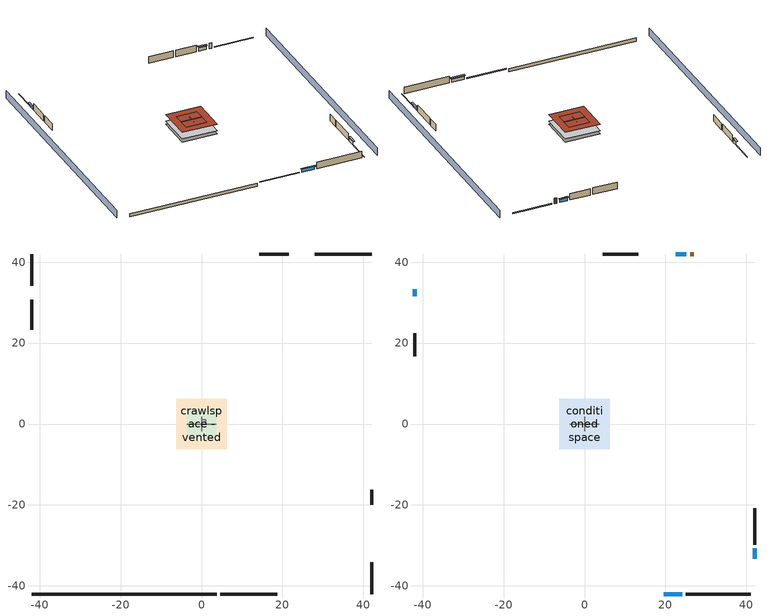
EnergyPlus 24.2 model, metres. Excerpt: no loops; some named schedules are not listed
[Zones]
central ac and furnace airloop ret air zone
 floor adiabatic (AdiabaticConst): 0,0 0,1 1,1 1,0 z0
 wall adiabatic (AdiabaticConst): 0,1 0,0 1,0 1,1 0,1 z0:1
 ceiling adiabatic (AdiabaticConst): 1,0 1,1 0,1 0,0 z1
crawlspace - vented
 floor foundation (Slab2 construction): -6.28,-6.28 -6.28,6.28 6.28,6.28 6.28,-6.28 z-0.91
 wall outside (RimJoist1 construction): 4.64,-42 18.7,-42 z0.3:0.61
 wall outside (RimJoist2 construction): -42,42 -42,34.2 z0.3:0.61
 wall outside (RimJoist3 construction): 42,42 27.95,42 z0.3:0.61
 wall outside (RimJoist4 construction): 42,-42 42,-34.2 z0.3:0.61
 wall foundation (FoundationWall1 construction): -42,-42 3.72,-42 z-0.91:0.3
garage
 floor foundation (Slab1 construction): -3.66,-3.66 -3.66,3.66 3.66,3.66 3.66,-3.66 z0
 wall outside (Wall1 construction): -42,30.66 -42,23.35 z0.3:2.74
 wall outside (Wall2 construction): 21.56,42 14.25,42 z0.3:2.74
 wall outside (Wall9 construction): 42,-19.95 42,-16.29 z0.3:2.74
 wall to conditioned space (Wall5 construction Reversed): -3.66,0 3.66,0 z0.3:2.74
 wall to conditioned space (Wall6 construction Reversed): 0,-1.83 0,1.83 z0.3:2.74
 roof outside (Roof1 construction): -3.66,3.66 -3.66,-3.66 3.66,-3.66 3.66,3.66 z2.74
conditioned space
 floor to crawlspace - vented (Floor1 construction): -6.28,-6.28 -6.28,6.28 6.28,6.28 6.28,-6.28 z0.3
 wall outside (AdiabaticWallConstruction 1): 27.03,42 26.11,42 z0.3:2.34
 wall outside (AdiabaticWallConstruction): 19.62,-42 24.11,-42 / 25.18,42 22.49,42 z0.3:1.49; -42,33.27 -42,31.59 z0.3:1.43; 42,-33.27 42,-30.71 z0.3:1.46
 wall outside (Wall3 construction): 25.04,-42 41.08,-42 z0.3:2.74
 wall outside (Wall4 construction): -42,22.42 -42,16.73 z0.3:2.74
 wall outside (Wall7 construction): 13.32,42 4.48,42 z0.3:2.74
 wall outside (Wall8 construction): 42,-29.79 42,-20.88 z0.3:2.74
 window (WindowConstruction): 19.62,-42 24.11,-42 z0.3:1.49
 window (WindowConstruction 1): -42,33.27 -42,31.59 z0.3:1.43
 window (WindowConstruction 2): 25.18,42 22.49,42 z0.3:1.49
 window (WindowConstruction 3): 42,-33.27 42,-30.71 z0.3:1.46
 door (Door): 27.02,42 26.11,42 z0.3:2.34
 roof outside (Roof2 construction): -6.28,6.28 -6.28,-6.28 6.28,-6.28 6.28,6.28 z2.74
shading: -46.58,42 -46.58,-42 / 46.58,-42 46.58,42 z0:2.74; 24.42,-42 19.32,-42 19.32,-42.61 24.42,-42.61 z1.8; -42,31.29 -42,33.58 -42.61,33.58 -42.61,31.29 z1.74; 22.19,42 25.49,42 25.49,42.61 22.19,42.61 z1.8; 42,-30.41 42,-33.58 42.61,-33.58 42.61,-30.41 z1.77
[Building]
Building 1: Terrain=Suburbs
[Site:Location]
Portland Intl Arpt_OR: Latitude {deg}=45.59; Longitude {deg}=-122.6; Time Zone {hr}=-8; Elevation {m}=33; Keep Site Location Information=Yes
[Site:GroundTemperature:Shallow]
10.2558, 8.96328, 8.85977, 9.47314, 11.9355, 14.3863, 16.5111, 17.8571, 17.9714, 16.8767, 14.8061, 12.4304
[Site:WaterMainsTemperature]
Calculation Method=Schedule; Temperature Schedule=mains temperature schedule
[Material] Roughness=Rough; Thermal Absorptance=0.9
Name | Thickness {m} | Conductivity {W/m-K} | Density {kg/m3} | Specific Heat {J/kg-K} | Solar Absorptance | Visible Absorptance
asphalt or fiberglass shingles | 0.00635 | 0.162714 | 1121.4 | 1465.45 | 0.85 | 0.85
concrete 4.0 in. | 0.1016 | 1.803125 | 2242.8 | 837.4 | 0.7 | 0.7
concrete 8.0 in. | 0.2032 | 1.803125 | 2242.8 | 837.4 | 0.7 | 0.7
door material | 0.04445 | 0.0612267 | 512.64 | 1214.23 | 0.7 | 0.7
floor covering | 0.0127 | 0.0433444 | 54.468 | 1339.84 | 0.6 | 0.6
floor stud and cavity | 0.1397 | 0.923637 | 92.3553 | 1139.71 | 0.7 | 0.7
furniture material conditioned space 1; furniture material garage 1 | 0.1524 | 0.115458 | 640.8 | 1214.23 | 0.6 | 0.6
gypsum board | 0.0127 | 0.160291 | 801 | 837.4 | 0.6 | 0.6
osb sheathing 0.5 in. | 0.0127 | 0.115458 | 512.64 | 1214.23 | 0.6 | 0.6
osb sheathing 0.5 in. 1; osb sheathing 0.5 in. 2; osb sheathing 0.5 in. 3 | 0.0127 | 0.115458 | 512.64 | 1214.23 | 0.7 | 0.7
osb sheathing 0.75 in. | 0.01905 | 0.115458 | 512.64 | 1214.23 | 0.7 | 0.7
rim joist stud and cavity | 0.0508 | 0.178688 | 50.32683 | 1063.81 | 0.6 | 0.6
roof rigid ins | 0.00254769 | 0.029427 | 32.04 | 1214.23 | 0.7 | 0.7
roof rigid ins 1 | 0.051816 | 0.029427 | 32.04 | 1214.23 | 0.7 | 0.7
roof stud and cavity | 0.2032 | 0.133729 | 78.34581 | 1123.46 | 0.7 | 0.7
soil 0.5 in. | 0.0127 | 1.3848 | 1842.3 | 418.7 | 0.7 | 0.7
wall rigid ins | 0.512978 | 0.029427 | 32.04 | 1214.23 | 0.7 | 0.7
wall stud and cavity | 0.1397 | 0.727959 | 139.0536 | 1170.24 | 0.6 | 0.6
wall stud and cavity 1 | 0.1397 | 0.117713 | 139.0536 | 1170.24 | 0.7 | 0.7
wall stud and cavity 2 | 0.1397 | 0.103501 | 139.0536 | 1170.24 | 0.7 | 0.7
wall stud and cavity 3 | 0.0889 | 0.380278 | 52.3479 | 1209.89 | 0.7 | 0.7
wall stud and cavity 4 | 0.0889 | 0.391764 | 83.0341 | 1211.67 | 0.7 | 0.7
wood siding | 0.0254 | 0.102417 | 544.68 | 1172.36 | 0.85 | 0.85
wood siding 1; wood siding 2 | 0.0254 | 0.102417 | 544.68 | 1172.36 | 0.7 | 0.7
[Material:NoMass]
Adiabatic: Roughness=Rough; Thermal Resistance {m2-K/W}=176.1; Thermal Absorptance=0.9; Solar Absorptance=0.7; Visible Absorptance=0.7
[WindowMaterial:SimpleGlazingSystem]
WindowMaterial: U-Factor {W/m2-K}=4.31528; Solar Heat Gain Coefficient=0.67
[Construction]
AdiabaticConst: Adiabatic
AdiabaticWallConstruction: wood siding 1, wall rigid ins, wall stud and cavity 3, gypsum board
AdiabaticWallConstruction 1: wood siding 2, wall rigid ins, wall stud and cavity 3, gypsum board
Door: door material
Floor1 construction: floor stud and cavity, osb sheathing 0.75 in., floor covering
FoundationWall1 construction: concrete 8.0 in.
furniture construction conditioned space 1: furniture material conditioned space 1
furniture construction garage 1: furniture material garage 1
PartitionWallConstruction: gypsum board, wall stud and cavity 4, gypsum board
RimJoist1 construction; RimJoist2 construction; RimJoist3 construction; RimJoist4 construction: wood siding, rim joist stud and cavity
Roof1 construction: asphalt or fiberglass shingles, roof rigid ins, osb sheathing 0.5 in.
Roof2 construction: asphalt or fiberglass shingles, roof rigid ins 1, osb sheathing 0.75 in., roof stud and cavity, gypsum board
Slab1 construction: concrete 4.0 in.
Slab2 construction: soil 0.5 in.
Wall1 construction; Wall2 construction: wood siding, osb sheathing 0.5 in. 1, wall stud and cavity
Wall3 construction; Wall4 construction: wood siding, osb sheathing 0.5 in. 1, wall stud and cavity 1, gypsum board
Wall5 construction Reversed: gypsum board, wall stud and cavity 2, osb sheathing 0.5 in. 2
Wall6 construction Reversed: gypsum board, wall stud and cavity 2, osb sheathing 0.5 in. 3
Wall7 construction; Wall8 construction: wood siding, osb sheathing 0.5 in. 3, wall stud and cavity 1, gypsum board
Wall9 construction: wood siding, osb sheathing 0.5 in. 3, wall stud and cavity
WindowConstruction; WindowConstruction 1; WindowConstruction 2; WindowConstruction 3: WindowMaterial
[Zone] Multiplier=1
Name | Volume {m3} | Part of Total Floor Area
central ac and furnace airloop ret air zone | 1 | No
conditioned space | 384.656 | Yes
crawlspace - vented | 192.328 | Yes
garage | 130.484 | Yes
[Space]
Name | Zone | Space Type | Volume {m3}
central ac and furnace airloop ret air space | central ac and furnace airloop ret air zone | Plenum Space Type
conditioned space 1 | conditioned space |  | 384.656
crawlspace - vented 1 | crawlspace - vented |  | 192.328
garage 1 | garage |  | 130.484
[SpaceList]
Plenum Space Type: central ac and furnace airloop ret air space
[OtherEquipment] Design Level Calculation Method=EquipmentLevel
Name | Fuel Type | Zone or ZoneList or Space or SpaceList | Schedule | Design Level {W} | Fraction Latent | Fraction Radiant | Fraction Lost
central ac and furnace airloop_0 RetCondToRP; central ac and furnace airloop_0 RetSensLkToRP | None | central ac and furnace airloop ret air space | Always On Discrete | 0 | 0 | 0 | 0
central ac and furnace airloop_0 RetLatLkToRP | None | central ac and furnace airloop ret air space | Always On Discrete | 0 | 1 | 0 | 0
central ac and furnace airloop_0 SupCondToLv; central ac and furnace airloop_0 SupSensLkToCond; mech vent house fan sensible load | None | conditioned space 1 | Always On Discrete | 0 | 0 | 0 | 0
central ac and furnace airloop_0 SupLatLkToCond; mech vent house fan latent load | None | conditioned space 1 | Always On Discrete | 0 | 1 | 0 | 0
clothes dryer 1 | Electricity | conditioned space 1 | clothes dryer schedule | 0 | 0 | 0 | 1
cooking range 1 | NaturalGas | conditioned space 1 | cooking range schedule | 0 | 0 | 0 | 1
general water use latent | None | conditioned space 1 | general water use schedule | 0 | 1 | 0 | 0
general water use sensible | None | conditioned space 1 | general water use schedule | 0 | 0 | 0.6 | 0
central ac and furnace airloop_0 RetCondToDZ; central ac and furnace airloop_0 SupCondToDZ; central ac and furnace airloop_0 SupSensLkToDZ | None | crawlspace - vented 1 | Always On Discrete | 0 | 0 | 0 | 0
central ac and furnace airloop_0 SupLatLkToDZ | None | crawlspace - vented 1 | Always On Discrete | 0 | 1 | 0 | 0
water heater energy adjustment1 | Electricity | garage 1 | Always On Discrete | 0.01 | 0 | 0 | 1
water heater lat | None | garage 1 | Always On Discrete | 0 | 1 | 0 | 0
water heater sens | None | garage 1 | Always On Discrete | 0 | 0 | 0 | 0
[SurfaceProperty:IncidentSolarMultiplier] Incident Solar Multiplier=1; Incident Solar Multiplier Schedule=trans schedule winter=0.85 summer=0.7
Window1; Window2; Window3; Window4
[InternalMass]
Name | Construction | Zone or ZoneList | Space or SpaceList | Surface Area {m2}
furniture mass conditioned space 1 | furniture construction conditioned space 1 | conditioned space | conditioned space 1 | 63.09974
partition wall mass | PartitionWallConstruction | conditioned space | conditioned space 1 | 157.749
furniture mass garage 1 | furniture construction garage 1 | garage | garage 1 | 5.35122
[ElectricEquipment] Design Level Calculation Method=EquipmentLevel; Fraction Latent=0
Name | Zone or ZoneList or Space or SpaceList | Schedule | Design Level {W} | Fraction Radiant | Fraction Lost
clothes dryer | conditioned space 1 | clothes dryer schedule | 0 | 0 | 1
clothes washer | conditioned space 1 | clothes washer schedule | 0 | 0 | 1
cooking range | conditioned space 1 | cooking range schedule | 0 | 0 | 1
dishwasher | conditioned space 1 | dishwasher schedule | 0 | 0 | 1
fridge | conditioned space 1 | fridge schedule | 46.9578 | 0.6 | 0
mech vent house fan | conditioned space 1 | mech vent house fan schedule | 0 | 0 | 1
mech vent house fan cfis | conditioned space 1 | mech vent house fan cfis schedule | 0 | 0 | 0
whole house fan | conditioned space 1 | Always On Discrete | 0 | 0 | 1
freezer | garage 1 | freezer schedule | 194.914 | 0.6 | 0
[ZoneInfiltration:DesignFlowRate] Schedule=Always On Discrete
Name | Zone or ZoneList or Space or SpaceList | Design Flow Rate Calculation Method | Design Flow Rate {m3/s} | Air Changes per Hour {1/hr} | Constant Term Coefficient | Temperature Term Coefficient | Velocity Term Coefficient | Velocity Squared Term Coefficient
infil flow; natural vent flow; whole house fan flow | conditioned space 1 | Flow/Zone | 0
crawlspace_vented 1 duct leakage imbalance infil flow | crawlspace - vented 1 | Flow/Zone | 0
infil crawlspace - vented 1 | crawlspace - vented 1 | AirChanges/Hour |  | 2.6013 | 1 | 0 | 0 | 0
[ZoneMixing] Schedule=Always On Continuous; Design Flow Rate Calculation Method=Flow/Zone; Design Flow Rate {m3/s}=0
Name | Zone or Space | Source Zone or Space
central ac and furnace airloop_0 ZoneMixDZToCond mix | conditioned space | crawlspace - vented
central ac and furnace airloop_0 ZoneMixCondToDZ mix | crawlspace - vented | conditioned space
[SurfaceProperty:ExposedFoundationPerimeter] Exposed Perimeter Calculation Method=TotalExposedPerimeter
Name | Total Exposed Perimeter {m}
Slab2 | 45.72
Slab1 | 18.288
[ZoneInfiltration:EffectiveLeakageArea]
infil garage 1: Zone or Space=garage 1; Schedule=Always On Discrete; Effective Air Leakage Area {cm2}=217.469; Stack Coefficient=0.000129147; Wind Coefficient=4.64657e-05
[AvailabilityManager:Scheduled]
central ac and furnace airloop Availability Manager: Schedule=Always On Discrete
[AirLoopHVAC:ReturnPlenum]
Air Loop HVAC Return Plenum 1: Zone=central ac and furnace airloop ret air zone
[Foundation:Kiva] Wall Depth Below Slab {m}=0.2032
Name | Initial Indoor Air Temperature {C} | Wall Height Above Grade {m}
Foundation Kiva 1 | 13.4258 | 0.1016
Foundation Kiva 2 | 7.86103 | 0.3048
[Foundation:Kiva:Settings]
Soil Conductivity {W/m-K}=1.3848; Soil Density {kg/m3}=1842.3; Soil Specific Heat {J/kg-K}=418.7; Ground Solar Absorptivity=0.9; Ground Thermal Absorptivity=0.9; Ground Surface Roughness {m}=0.03; Far-Field Width {m}=40; Deep-Ground Boundary Condition=ZeroFlux; Deep-Ground Depth {m}=40; Minimum Cell Dimension {m}=0.2; Maximum Cell Growth Coefficient=3; Simulation Timestep=Timestep
[EnergyManagementSystem:GlobalVariable]
central_ac_and_furnace_airloop_0_DuctImbalLkExhFanEquivCond
central_ac_and_furnace_airloop_0_DuctImbalLkExhFanEquivDZ
central_ac_and_furnace_airloop_0_DuctImbalLkSupFanEquivCond
central_ac_and_furnace_airloop_0_DuctImbalLkSupFanEquivDZ
central_ac_and_furnace_airloop_0_DZ_T
central_ac_and_furnace_airloop_0_DZ_W
central_ac_and_furnace_airloop_0_RetCondToDZ
central_ac_and_furnace_airloop_0_RetCondToRP
central_ac_and_furnace_airloop_0_RetLatLkToRP
central_ac_and_furnace_airloop_0_RetSensLkToRP
central_ac_and_furnace_airloop_0_SupCondToDZ
central_ac_and_furnace_airloop_0_SupCondToLv
central_ac_and_furnace_airloop_0_SupLatLkToCond
central_ac_and_furnace_airloop_0_SupLatLkToDZ
central_ac_and_furnace_airloop_0_SupSensLkToCond
central_ac_and_furnace_airloop_0_SupSensLkToDZ
central_ac_and_furnace_airloop_0_ZoneMixCondToDZ
central_ac_and_furnace_airloop_0_ZoneMixDZToCond
central_ac_and_furnace_airloop_AH_MFR
central_ac_and_furnace_airloop_AH_Tout
central_ac_and_furnace_airloop_AH_VFR
central_ac_and_furnace_airloop_AH_Wout
central_ac_and_furnace_airloop_Fan_RTF
central_ac_and_furnace_airloop_RA_T
central_ac_and_furnace_airloop_Ra_W
infil_program_Qfan
infil_program_Qinf
natural_vent_program_Qnv
natural_vent_program_Qwhf
[EnergyManagementSystem:Sensor]
Name | Output:Variable or Output:Meter Index Key | Output:Variable or Output:Meter
airflow_gain | infil flow | Infiltration Sensible Heat Gain Energy
airflow_gain_1 | natural vent flow | Infiltration Sensible Heat Gain Energy
airflow_gain_2 | whole house fan flow | Infiltration Sensible Heat Gain Energy
airflow_loss | infil flow | Infiltration Sensible Heat Loss Energy
airflow_loss_1 | natural vent flow | Infiltration Sensible Heat Loss Energy
airflow_loss_2 | whole house fan flow | Infiltration Sensible Heat Loss Energy
central_ac_and_furnace_airloop_0_DZ_T_s | crawlspace - vented | Zone Air Temperature
central_ac_and_furnace_airloop_0_DZ_W_s | crawlspace - vented | Zone Mean Air Humidity Ratio
central_ac_and_furnace_airloop_AH_MFR_s | Node 6 | System Node Mass Flow Rate
central_ac_and_furnace_airloop_AH_Tout_s | Node 6 | System Node Temperature
central_ac_and_furnace_airloop_AH_VFR_s | Node 6 | System Node Current Density Volume Flow Rate
central_ac_and_furnace_airloop_AH_Wout_s | Node 6 | System Node Humidity Ratio
central_ac_and_furnace_airloop_RA_T_s | Node 9 | System Node Temperature
central_ac_and_furnace_airloop_Ra_W_s | Node 9 | System Node Humidity Ratio
clg_load_cond |  | Cooling:EnergyTransfer:Zone:CONDITIONED SPACE
clg_load_duct |  | Cooling:EnergyTransfer:Zone:CENTRAL AC AND FURNACE AIRLOOP RET AIR ZONE
clg_sp_s; clg_sp_s_1 | cooling setpoint | Schedule Value
cool_season | cooling season schedule | Schedule Value
ducts_conv | central ac and furnace airloop_0 RetCondToRP | Other Equipment Convective Heating Energy
ducts_conv_1 | central ac and furnace airloop_0 RetLatLkToRP | Other Equipment Convective Heating Energy
ducts_conv_2 | central ac and furnace airloop_0 RetSensLkToRP | Other Equipment Convective Heating Energy
ducts_conv_3 | central ac and furnace airloop_0 SupCondToLv | Other Equipment Convective Heating Energy
ducts_conv_4 | central ac and furnace airloop_0 SupLatLkToCond | Other Equipment Convective Heating Energy
ducts_conv_5 | central ac and furnace airloop_0 SupSensLkToCond | Other Equipment Convective Heating Energy
ducts_rad | central ac and furnace airloop_0 RetCondToRP | Other Equipment Radiant Heating Energy
ducts_rad_1 | central ac and furnace airloop_0 RetLatLkToRP | Other Equipment Radiant Heating Energy
ducts_rad_2 | central ac and furnace airloop_0 RetSensLkToRP | Other Equipment Radiant Heating Energy
ducts_rad_3 | central ac and furnace airloop_0 SupCondToLv | Other Equipment Radiant Heating Energy
ducts_rad_4 | central ac and furnace airloop_0 SupLatLkToCond | Other Equipment Radiant Heating Energy
ducts_rad_5 | central ac and furnace airloop_0 SupSensLkToCond | Other Equipment Radiant Heating Energy
htg_load_cond |  | Heating:EnergyTransfer:Zone:CONDITIONED SPACE
htg_load_duct |  | Heating:EnergyTransfer:Zone:CENTRAL AC AND FURNACE AIRLOOP RET AIR ZONE
htg_sp_s; htg_sp_s_1 | heating setpoint | Schedule Value
ig_ee_conv | clothes dryer | Electric Equipment Convective Heating Energy
ig_ee_conv_2 | cooking range | Electric Equipment Convective Heating Energy
ig_ee_conv_4 | fridge | Electric Equipment Convective Heating Energy
ig_ee_conv_5 | whole house fan | Electric Equipment Convective Heating Energy
ig_ee_rad | clothes dryer | Electric Equipment Radiant Heating Energy
ig_ee_rad_2 | cooking range | Electric Equipment Radiant Heating Energy
ig_ee_rad_4 | fridge | Electric Equipment Radiant Heating Energy
ig_ee_rad_5 | whole house fan | Electric Equipment Radiant Heating Energy
ig_oe_conv | clothes dryer 1 | Other Equipment Convective Heating Energy
ig_oe_conv_1 | cooking range 1 | Other Equipment Convective Heating Energy
ig_oe_conv_2 | general water use latent | Other Equipment Convective Heating Energy
ig_oe_conv_3 | general water use sensible | Other Equipment Convective Heating Energy
ig_oe_rad | clothes dryer 1 | Other Equipment Radiant Heating Energy
ig_oe_rad_1 | cooking range 1 | Other Equipment Radiant Heating Energy
ig_oe_rad_2 | general water use latent | Other Equipment Radiant Heating Energy
ig_oe_rad_3 | general water use sensible | Other Equipment Radiant Heating Energy
im_conv | furniture mass conditioned space 1 | Surface Inside Face Convection Heat Gain Energy
im_conv_1 | partition wall mass | Surface Inside Face Convection Heat Gain Energy
im_ig | furniture mass conditioned space 1 | Surface Inside Face Internal Gains Radiation Heat Gain Energy
im_ig_1 | partition wall mass | Surface Inside Face Internal Gains Radiation Heat Gain Energy
im_lgt | furniture mass conditioned space 1 | Surface Inside Face Lights Radiation Heat Gain Energy
im_lgt_1 | partition wall mass | Surface Inside Face Lights Radiation Heat Gain Energy
im_sol | furniture mass conditioned space 1 | Surface Inside Face Solar Radiation Heat Gain Energy
im_sol_1 | partition wall mass | Surface Inside Face Solar Radiation Heat Gain Energy
im_surf | furniture mass conditioned space 1 | Surface Inside Face Net Surface Thermal Radiation Heat Gain Energy
im_surf_1 | partition wall mass | Surface Inside Face Net Surface Thermal Radiation Heat Gain Energy
mv_conv | mech vent house fan | Electric Equipment Convective Heating Energy
mv_conv_1 | mech vent house fan cfis | Electric Equipment Convective Heating Energy
mv_conv_2 | mech vent house fan latent load | Other Equipment Convective Heating Energy
mv_conv_3 | mech vent house fan sensible load | Other Equipment Convective Heating Energy
mv_rad | mech vent house fan | Electric Equipment Radiant Heating Energy
mv_rad_1 | mech vent house fan cfis | Electric Equipment Radiant Heating Energy
mv_rad_2 | mech vent house fan latent load | Other Equipment Radiant Heating Energy
mv_rad_3 | mech vent house fan sensible load | Other Equipment Radiant Heating Energy
natural_vent_s | natural vent schedule | Schedule Value
out_pb_s |  | Site Outdoor Air Barometric Pressure
out_wt_s |  | Site Outdoor Air Humidity Ratio
site_vw_s |  | Site Wind Speed
ss_back_out | Window1 | Surface Window Shortwave from Zone Back Out Window Heat Transfer Rate
ss_back_out_1 | Window2 | Surface Window Shortwave from Zone Back Out Window Heat Transfer Rate
ss_back_out_2 | Window3 | Surface Window Shortwave from Zone Back Out Window Heat Transfer Rate
ss_back_out_3 | Window4 | Surface Window Shortwave from Zone Back Out Window Heat Transfer Rate
ss_conv | Door1 | Surface Inside Face Convection Heat Gain Energy
ss_conv_1 | Window1 | Surface Inside Face Convection Heat Gain Energy
ss_conv_2 | Window2 | Surface Inside Face Convection Heat Gain Energy
ss_conv_3 | Window3 | Surface Inside Face Convection Heat Gain Energy
ss_conv_4 | Window4 | Surface Inside Face Convection Heat Gain Energy
ss_ig | Door1 | Surface Inside Face Internal Gains Radiation Heat Gain Energy
ss_ig_1 | Window1 | Surface Inside Face Internal Gains Radiation Heat Gain Energy
ss_ig_2 | Window2 | Surface Inside Face Internal Gains Radiation Heat Gain Energy
ss_ig_3 | Window3 | Surface Inside Face Internal Gains Radiation Heat Gain Energy
ss_ig_4 | Window4 | Surface Inside Face Internal Gains Radiation Heat Gain Energy
ss_lgt | Door1 | Surface Inside Face Lights Radiation Heat Gain Energy
ss_sol | Door1 | Surface Inside Face Solar Radiation Heat Gain Energy
ss_surf | Door1 | Surface Inside Face Net Surface Thermal Radiation Heat Gain Energy
ss_surf_1 | Window1 | Surface Inside Face Net Surface Thermal Radiation Heat Gain Energy
ss_surf_2 | Window2 | Surface Inside Face Net Surface Thermal Radiation Heat Gain Energy
ss_surf_3 | Window3 | Surface Inside Face Net Surface Thermal Radiation Heat Gain Energy
ss_surf_4 | Window4 | Surface Inside Face Net Surface Thermal Radiation Heat Gain Energy
ss_trans_in | Window1 | Surface Window Transmitted Solar Radiation Rate
ss_trans_in_1 | Window2 | Surface Window Transmitted Solar Radiation Rate
ss_trans_in_2 | Window3 | Surface Window Transmitted Solar Radiation Rate
ss_trans_in_3 | Window4 | Surface Window Transmitted Solar Radiation Rate
ss_trans_out | Window1 | Surface Inside Face Initial Transmitted Diffuse Transmitted Out Window Solar Radiation Rate
ss_trans_out_1 | Window2 | Surface Inside Face Initial Transmitted Diffuse Transmitted Out Window Solar Radiation Rate
ss_trans_out_2 | Window3 | Surface Inside Face Initial Transmitted Diffuse Transmitted Out Window Solar Radiation Rate
ss_trans_out_3 | Window4 | Surface Inside Face Initial Transmitted Diffuse Transmitted Out Window Solar Radiation Rate
s_conv | Floor1 | Surface Inside Face Convection Heat Gain Energy
s_conv_1 | Roof2 | Surface Inside Face Convection Heat Gain Energy
s_conv_2 | Wall3 | Surface Inside Face Convection Heat Gain Energy
s_conv_3 | Wall4 | Surface Inside Face Convection Heat Gain Energy
s_conv_4 | Wall5 | Surface Inside Face Convection Heat Gain Energy
s_conv_5 | Wall6 | Surface Inside Face Convection Heat Gain Energy
s_conv_6 | Wall7 | Surface Inside Face Convection Heat Gain Energy
s_conv_7 | Wall8 | Surface Inside Face Convection Heat Gain Energy
s_ig | Floor1 | Surface Inside Face Internal Gains Radiation Heat Gain Energy
s_ig_1 | Roof2 | Surface Inside Face Internal Gains Radiation Heat Gain Energy
s_ig_2 | Wall3 | Surface Inside Face Internal Gains Radiation Heat Gain Energy
s_ig_3 | Wall4 | Surface Inside Face Internal Gains Radiation Heat Gain Energy
s_ig_4 | Wall5 | Surface Inside Face Internal Gains Radiation Heat Gain Energy
s_ig_5 | Wall6 | Surface Inside Face Internal Gains Radiation Heat Gain Energy
s_ig_6 | Wall7 | Surface Inside Face Internal Gains Radiation Heat Gain Energy
s_ig_7 | Wall8 | Surface Inside Face Internal Gains Radiation Heat Gain Energy
s_lgt | Floor1 | Surface Inside Face Lights Radiation Heat Gain Energy
s_lgt_1 | Roof2 | Surface Inside Face Lights Radiation Heat Gain Energy
s_lgt_2 | Wall3 | Surface Inside Face Lights Radiation Heat Gain Energy
s_lgt_3 | Wall4 | Surface Inside Face Lights Radiation Heat Gain Energy
s_lgt_4 | Wall5 | Surface Inside Face Lights Radiation Heat Gain Energy
s_lgt_5 | Wall6 | Surface Inside Face Lights Radiation Heat Gain Energy
s_lgt_6 | Wall7 | Surface Inside Face Lights Radiation Heat Gain Energy
s_lgt_7 | Wall8 | Surface Inside Face Lights Radiation Heat Gain Energy
s_sol | Floor1 | Surface Inside Face Solar Radiation Heat Gain Energy
s_sol_1 | Roof2 | Surface Inside Face Solar Radiation Heat Gain Energy
s_sol_2 | Wall3 | Surface Inside Face Solar Radiation Heat Gain Energy
s_sol_3 | Wall4 | Surface Inside Face Solar Radiation Heat Gain Energy
s_sol_4 | Wall5 | Surface Inside Face Solar Radiation Heat Gain Energy
s_sol_5 | Wall6 | Surface Inside Face Solar Radiation Heat Gain Energy
s_sol_6 | Wall7 | Surface Inside Face Solar Radiation Heat Gain Energy
s_sol_7 | Wall8 | Surface Inside Face Solar Radiation Heat Gain Energy
s_surf | Floor1 | Surface Inside Face Net Surface Thermal Radiation Heat Gain Energy
s_surf_1 | Roof2 | Surface Inside Face Net Surface Thermal Radiation Heat Gain Energy
s_surf_2 | Wall3 | Surface Inside Face Net Surface Thermal Radiation Heat Gain Energy
s_surf_3 | Wall4 | Surface Inside Face Net Surface Thermal Radiation Heat Gain Energy
s_surf_4 | Wall5 | Surface Inside Face Net Surface Thermal Radiation Heat Gain Energy
